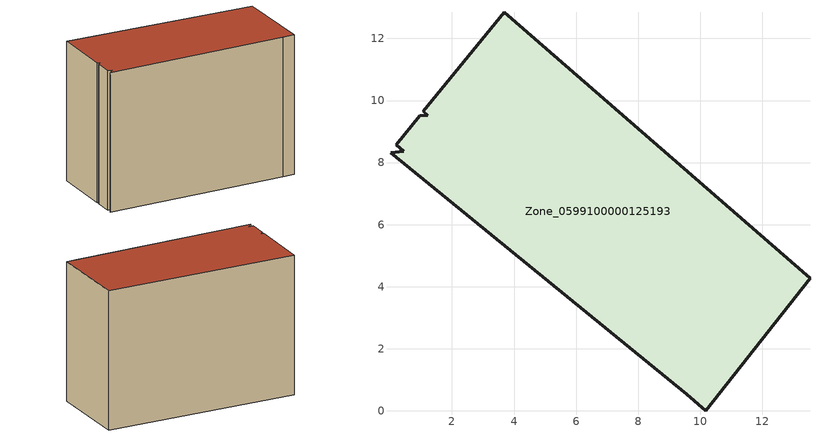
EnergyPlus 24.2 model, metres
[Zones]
Zone_0599100000125193
 floor ground (C_G): 1.21,9.53 1.08,9.66 3.68,12.85 13.53,4.28 10.18,0 9.56,0.53 0.02,8.31 0.45,8.37 0.2,8.58 0.96,9.51 z0
 wall outside (C_F): 9.56,0.53 10.18,0 13.53,4.28 3.68,12.85 1.08,9.66 1.21,9.53 0.96,9.51 0.2,8.58 0.45,8.37 0.02,8.31 9.56,0.53 z0:9.52
 roof outside (C_R): 1.08,9.66 1.21,9.53 0.96,9.51 0.2,8.58 0.45,8.37 0.02,8.31 9.56,0.53 10.18,0 13.53,4.28 3.68,12.85 z9.52
[BUILDING]
Pand.0599100000125193: North Axis=0; Terrain=City; Loads Convergence Tolerance Value=0.04; Temperature Convergence Tolerance Value=0.4; Solar Distribution=FullExterior; Maximum Number of Warmup Days=25; Minimum Number of Warmup Days=1
[Site:Location]
Rotterdam.The.Hague.AP_ZH_NLD Design_Conditions: Latitude=51.96; Longitude=4.45; Time Zone=1; Elevation=-4.5
[SITE:GROUNDTEMPERATURE:BUILDINGSURFACE]
18, 18, 18, 18, 18, 18, 18, 18, 18, 18, 18, 18
[MATERIAL] Thermal Absorptance=0.9; Solar Absorptance=0.7; Visible Absorptance=0.7
Name | Roughness | Thickness | Conductivity | Density | Specific Heat
G.TI.1946 | MediumSmooth | 0.15 | 1 | 540 | 1210
F.TI.1946 | Rough | 0.3 | 0.857143 | 1920 | 840
R.TI.1946 | MediumRough | 0.2 | 0.1 | 1500 | 1000
[CONSTRUCTION]
C_G: G.TI.1946
C_F: F.TI.1946
C_R: R.TI.1946
[ZONE]
Zone_0599100000125193: Type=1; Multiplier=1; Ceiling Height=Autocalculate; Volume=Autocalculate; Floor Area=autocalculate; Part of Total Floor Area=Yes
[ZONEINFILTRATION:DESIGNFLOWRATE]
Infil_Zone_0599100000125193: Zone or ZoneList or Space or SpaceList=Zone_0599100000125193; Schedule=AlwaysOn; Design Flow Rate Calculation Method=Flow/Area; Flow Rate per Floor Area=0.003; Constant Term Coefficient=1; Temperature Term Coefficient=0; Velocity Term Coefficient=0; Velocity Squared Term Coefficient=0
[HVACTEMPLATE:ZONE:IDEALLOADSAIRSYSTEM]
Zone_0599100000125193: Maximum Heating Supply Air Temperature=50; Minimum Cooling Supply Air Temperature=13; Maximum Heating Supply Air Humidity Ratio=0.0156; Minimum Cooling Supply Air Humidity Ratio=0.0077; Heating Limit=NoLimit; Cooling Limit=NoLimit; Dehumidification Control Type=ConstantSensibleHeatRatio; Cooling Sensible Heat Ratio=0.7; Dehumidification Setpoint=60; Humidification Control Type=None; Humidification Setpoint=30; Outdoor Air Method=None; Outdoor Air Flow Rate per Person=0.00944; Outdoor Air Flow Rate per Zone Floor Area=0; Outdoor Air Flow Rate per Zone=0; Demand Controlled Ventilation Type=None; Outdoor Air Economizer Type=NoEconomizer; Heat Recovery Type=None; Sensible Heat Recovery Effectiveness=0.7; Latent Heat Recovery Effectiveness=0.65
[ZONECONTROL:THERMOSTAT]
ThermostatControl_Zone_0599100000125193: Zone or ZoneList=Zone_0599100000125193; Control Type Schedule=DualSetpointControlType; Control 1=Thermostat_Zone_0599100000125193; Temperature Difference Between Cutout And Setpoint=0
[THERMOSTATSETPOINT:DUALSETPOINT]
Thermostat_Zone_0599100000125193: Heating Setpoint Temperature Schedule=HeatingSetpoint_Zone_0599100000125193; Cooling Setpoint Temperature Schedule=CoolingSetpoint_Zone_0599100000125193
[SCHEDULE:COMPACT]
HeatingSetpoint_Zone_0599100000125193: Through: 12/31, For: AllDays, Until: 24:00, 21
CoolingSetpoint_Zone_0599100000125193: Through: 12/31, For: AllDays, Until: 24:00, 24
DualSetpointControlType: Through: 12/31, For: AllDays, Until: 24:00, 4
AlwaysOn: Through: 12/31, For: AllDays, Until: 24:00, 1
